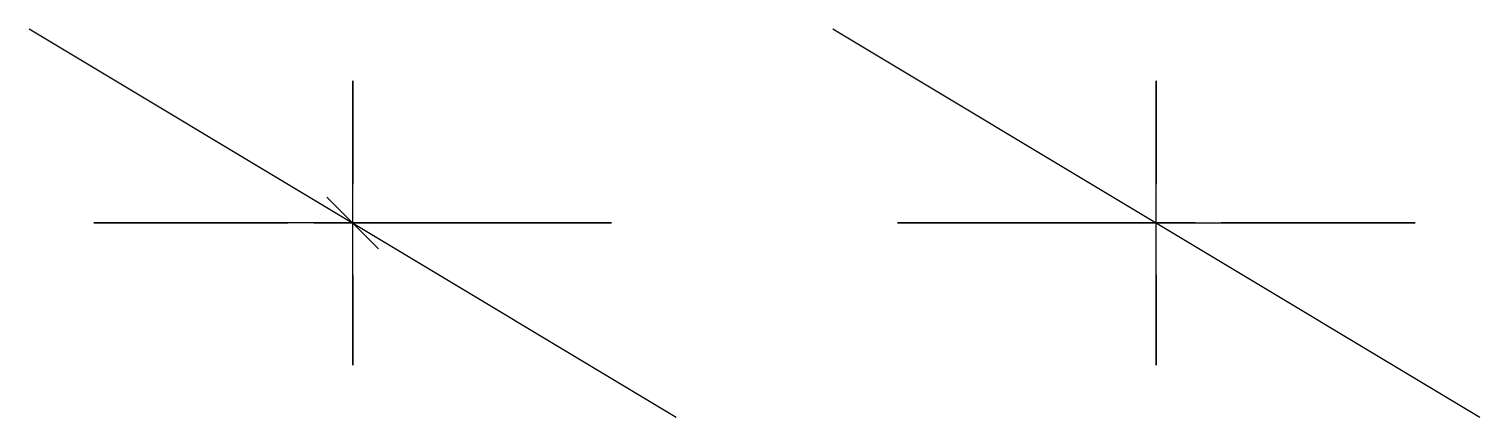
# Model space of a CAD drawing. Header units: millimetres. Extents: x -125 to 435, y -75 to 75.
import ezdxf

# ---------------------------------------------------------------- set-up
doc = ezdxf.new("R2010")
doc.units = ezdxf.units.MM

msp = doc.modelspace()

# ---------------------------------------------------------------- linework, layer by layer
at = {"color": 254}
for points in [[(0, -55), (0, 55)], [(100, 0), (-100, 0)]]:
    msp.add_lwpolyline(points, dxfattribs=at)
at = {"color": 254, "extrusion": (1, -6.12323e-17, 6.12323e-17)}
msp.add_lwpolyline([(-55, 0), (55, 0)], dxfattribs=at)
at = {"color": 254, "extrusion": (-1.22465e-16, 0, -1)}
for points in [[(-310.39, -55), (-310.39, 55)], [(-210.39, 0), (-410.39, 0)]]:
    msp.add_lwpolyline(points, dxfattribs=at)
at = {"color": 254, "extrusion": (-1, -6.12323e-17, 6.12323e-17), "elevation": -310.39}
msp.add_lwpolyline([(55, 0), (-55, 0)], dxfattribs=at)
at = {"extrusion": (1, -6.12323e-17, 6.12323e-17)}
for points in [[(-20, -50), (20, -50)], [(-15, 30), (15, 30)], [(0, 0), (0, -50)]]:
    msp.add_lwpolyline(points, dxfattribs=at)
at = {"extrusion": (-1, -6.12323e-17, 6.12323e-17), "elevation": -310.39}
for points in [[(20, 50), (-20, 50)], [(15, -30), (-15, -30)], [(0, 0), (0, 50)]]:
    msp.add_lwpolyline(points, dxfattribs=at)
at = {"extrusion": (0, -1, 6.12323e-17)}
for points in [[(0, 30), (0, -50)], [(25, -50), (-25, -50)]]:
    msp.add_lwpolyline(points, dxfattribs=at)
at = {"extrusion": (-7.4988e-33, -1, -6.12323e-17)}
for points in [[(310.39, -30), (310.39, 50)], [(285.39, 50), (335.39, 50)]]:
    msp.add_lwpolyline(points, dxfattribs=at)
at = {"color": 254, "extrusion": (0, -1, 6.12323e-17)}
msp.add_lwpolyline([(0, 0), (100, 0)], dxfattribs=at)
at = {"color": 254, "extrusion": (-7.4988e-33, -1, -6.12323e-17)}
msp.add_lwpolyline([(310.39, 0), (210.39, 0)], dxfattribs=at)
for points in [[(-125, 75, 0), (125, -75, 0)], [(185.39, 75, 0), (435.39, -75, 0)], [(-10, 10, 42), (10, -10, 42)], [(-15, 0, 30), (15, 0, 30)], [(0, 0, 0), (0, 0, 30)], [(325.39, 0, -30), (295.39, 0, -30)]]:
    msp.add_polyline3d(points)
for points in [[(0, 20, -50), (0, 52.88, -10.96), (0, 55), (0, 51.57, 11.65), (0, 31.88, 25.85), (0, 15, 30)], [(310.39, 20, 50), (310.39, 52.88, 10.96), (310.39, 55), (310.39, 51.57, -11.65), (310.39, 31.88, -25.85), (310.39, 15, -30)], [(-15, 0, 30), (-84.44, 0, 17.22), (-98.55, 0, 6.1), (-100, 0), (-98.58, 0, -5.47), (-88.46, 0, -17.66), (-25, 0, -50)], [(15, 0, 30), (84.44, 0, 17.22), (98.55, 0, 6.1), (100, 0), (98.58, 0, -5.47), (88.46, 0, -17.66), (25, 0, -50)], [(295.39, 0, -30), (225.96, 0, -17.22), (211.85, 0, -6.1), (210.39, 0), (211.82, 0, 5.47), (221.94, 0, 17.66), (285.39, 0, 50)], [(325.39, 0, -30), (394.83, 0, -17.22), (408.94, 0, -6.1), (410.39, 0), (408.97, 0, 5.47), (398.85, 0, 17.66), (335.39, 0, 50)], [(0, -20, -50), (0, -52.88, -10.96), (0, -55), (0, -51.57, 11.65), (0, -31.88, 25.85), (0, -15, 30)], [(310.39, -20, 50), (310.39, -52.88, 10.96), (310.39, -55), (310.39, -51.57, -11.65), (310.39, -31.88, -25.85), (310.39, -15, -30)]]:
    msp.add_spline(points, degree=3)

doc.saveas('drawing.dxf')
